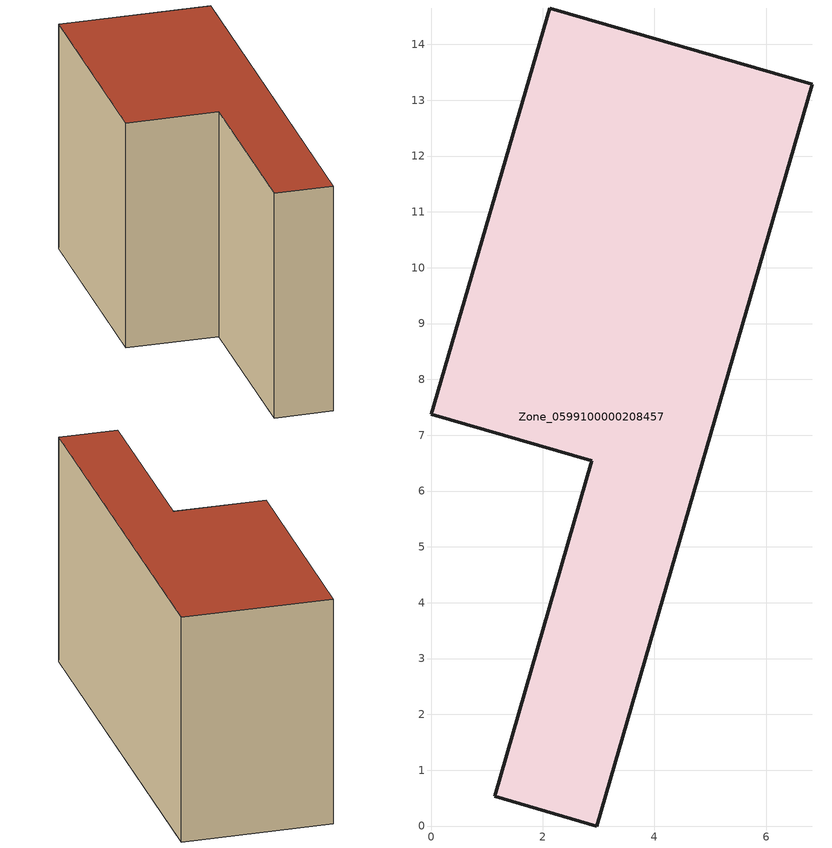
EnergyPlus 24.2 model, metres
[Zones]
Zone_0599100000208457
 floor ground (C_G): 2.88,6.54 0,7.37 2.12,14.65 6.83,13.29 2.97,0 1.14,0.53 z0
 wall outside (C_F): 6.83,13.29 2.12,14.65 0,7.37 2.88,6.54 1.14,0.53 2.97,0 6.83,13.29 z0:7.68
 roof outside (C_R): 2.97,0 6.83,13.29 2.12,14.65 0,7.37 2.88,6.54 1.14,0.53 z7.68
[BUILDING]
Pand.0599100000208457: North Axis=0; Terrain=City; Loads Convergence Tolerance Value=0.04; Temperature Convergence Tolerance Value=0.4; Solar Distribution=FullExterior; Maximum Number of Warmup Days=25; Minimum Number of Warmup Days=1
[Site:Location]
Rotterdam.The.Hague.AP_ZH_NLD Design_Conditions: Latitude=51.96; Longitude=4.45; Time Zone=1; Elevation=-4.5
[SITE:GROUNDTEMPERATURE:BUILDINGSURFACE]
18, 18, 18, 18, 18, 18, 18, 18, 18, 18, 18, 18
[MATERIAL] Thermal Absorptance=0.9; Solar Absorptance=0.7; Visible Absorptance=0.7
Name | Roughness | Thickness | Conductivity | Density | Specific Heat
G.TI.1946 | MediumSmooth | 0.15 | 1 | 540 | 1210
F.TI.1946 | Rough | 0.3 | 0.857143 | 1920 | 840
R.TI.1946 | MediumRough | 0.2 | 0.1 | 1500 | 1000
[CONSTRUCTION]
C_G: G.TI.1946
C_F: F.TI.1946
C_R: R.TI.1946
[ZONE]
Zone_0599100000208457: Type=1; Multiplier=1; Ceiling Height=Autocalculate; Volume=Autocalculate; Floor Area=autocalculate; Part of Total Floor Area=Yes
[ZONEINFILTRATION:DESIGNFLOWRATE]
Infil_Zone_0599100000208457: Zone or ZoneList or Space or SpaceList=Zone_0599100000208457; Schedule=AlwaysOn; Design Flow Rate Calculation Method=Flow/Area; Flow Rate per Floor Area=0.003; Constant Term Coefficient=1; Temperature Term Coefficient=0; Velocity Term Coefficient=0; Velocity Squared Term Coefficient=0
[HVACTEMPLATE:ZONE:IDEALLOADSAIRSYSTEM]
Zone_0599100000208457: Maximum Heating Supply Air Temperature=50; Minimum Cooling Supply Air Temperature=13; Maximum Heating Supply Air Humidity Ratio=0.0156; Minimum Cooling Supply Air Humidity Ratio=0.0077; Heating Limit=NoLimit; Cooling Limit=NoLimit; Dehumidification Control Type=ConstantSensibleHeatRatio; Cooling Sensible Heat Ratio=0.7; Dehumidification Setpoint=60; Humidification Control Type=None; Humidification Setpoint=30; Outdoor Air Method=None; Outdoor Air Flow Rate per Person=0.00944; Outdoor Air Flow Rate per Zone Floor Area=0; Outdoor Air Flow Rate per Zone=0; Demand Controlled Ventilation Type=None; Outdoor Air Economizer Type=NoEconomizer; Heat Recovery Type=None; Sensible Heat Recovery Effectiveness=0.7; Latent Heat Recovery Effectiveness=0.65
[ZONECONTROL:THERMOSTAT]
ThermostatControl_Zone_0599100000208457: Zone or ZoneList=Zone_0599100000208457; Control Type Schedule=DualSetpointControlType; Control 1=Thermostat_Zone_0599100000208457; Temperature Difference Between Cutout And Setpoint=0
[THERMOSTATSETPOINT:DUALSETPOINT]
Thermostat_Zone_0599100000208457: Heating Setpoint Temperature Schedule=HeatingSetpoint_Zone_0599100000208457; Cooling Setpoint Temperature Schedule=CoolingSetpoint_Zone_0599100000208457
[SCHEDULE:COMPACT]
HeatingSetpoint_Zone_0599100000208457: Through: 12/31, For: AllDays, Until: 24:00, 21
CoolingSetpoint_Zone_0599100000208457: Through: 12/31, For: AllDays, Until: 24:00, 24
DualSetpointControlType: Through: 12/31, For: AllDays, Until: 24:00, 4
AlwaysOn: Through: 12/31, For: AllDays, Until: 24:00, 1
